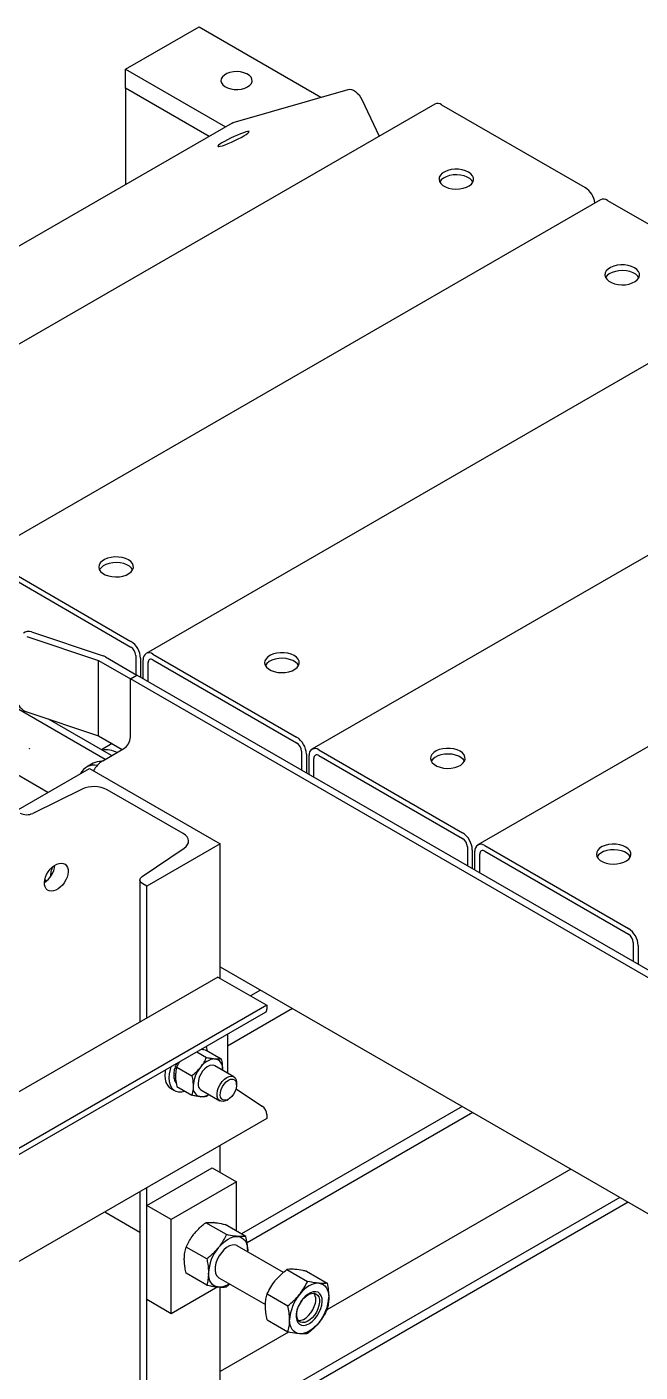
# Model space of a CAD drawing. Header units: millimetres. Extents: x 0 to 11880, y 0 to 8400.
# Drawn here: x 2743 to 3008, y 3045 to 3627 of the extents above; entities that cross this region are included whole.
import ezdxf

# ---------------------------------------------------------------- set-up
doc = ezdxf.new("R2010")
doc.units = ezdxf.units.MM
doc.header["$LTSCALE"] = 20

msp = doc.modelspace()

# ---------------------------------------------------------------- linework, layer by layer
at = {"color": 7, "linetype": 'Continuous', "lineweight": 25}
for p, q in [((2785.48, 3609), (2817.3, 3627.37)), ((2817.3, 3627.37), (2870.1, 3596.89)), ((2785.48, 3609), (2828.74, 3584.02)), ((2785.48, 3600.83), (2785.48, 3609)), ((2821.67, 3579.94), (2785.48, 3600.83)), ((2785.48, 3600.83), (2785.48, 3559.05)), ((2832.11, 3585.9), (2881.88, 3600.29)), ((2919.38, 3593.96), (2650.68, 3438.84)), ((2887.82, 3595.89), (2895.3, 3580.06)), ((2922.38, 3593.66), (2984.6, 3557.74)), ((2831.66, 3585.71), (2562.96, 3430.59)), ((2831.66, 3585.71), (2832.11, 3585.9)), ((2991.22, 3552.48), (2722.52, 3397.36)), ((2994.22, 3552.18), (3056.44, 3516.26)), ((3063.06, 3511.01), (2794.36, 3355.89)), ((3134.9, 3469.53), (2866.2, 3314.42)), ((3206.74, 3428.06), (2938.04, 3272.94)), ((2725.52, 3397.07), (2787.74, 3361.15)), ((2725.52, 3394.62), (2787.74, 3358.7)), ((2742.75, 3363.21), (2773.83, 3352.86)), ((2744.75, 3365.21), (2775.72, 3354.89)), ((2773.83, 3352.86), (2787.6, 3344.91)), ((2773.83, 3320.19), (2773.83, 3352.86)), ((2776.75, 3354.44), (2790.43, 3346.54)), ((2789.86, 3355.02), (2789.86, 3346.87)), ((2791.98, 3353.8), (2791.98, 3345.64)), ((2793.12, 3344.99), (2793.12, 3353.14)), ((2795.24, 3343.76), (2795.24, 3351.92)), ((2797.36, 3355.59), (2859.58, 3319.67)), ((2797.36, 3353.14), (2859.58, 3317.22)), ((2776.63, 3310), (2710.26, 3348.31)), ((2787.6, 3344.91), (2790.43, 3346.54)), ((6018.37, 1483.09), (2790.43, 3346.54)), ((6015.54, 1481.46), (2787.6, 3344.91)), ((2787.6, 3319.59), (2787.6, 3344.91)), ((2742.75, 3330.55), (2773.83, 3320.19)), ((2779.46, 3311.63), (2752.04, 3327.46)), ((2751.88, 3295.71), (2711.18, 3319.2)), ((2773.83, 3320.19), (2784.06, 3314.29)), ((2779.63, 3316.85), (2775.02, 3314.19)), ((2775.58, 3309.39), (2784.77, 3314.7)), ((2861.71, 3313.55), (2861.71, 3305.39)), ((2863.83, 3312.32), (2863.83, 3304.17)), ((2864.96, 3303.51), (2864.96, 3311.67)), ((2869.2, 3314.12), (2931.43, 3278.2)), ((2869.2, 3311.67), (2931.43, 3275.75)), ((2738.1, 3287.75), (2769.92, 3306.12)), ((2771.39, 3308.31), (2768.56, 3306.68)), ((2769.92, 3306.12), (2826.49, 3273.47)), ((2867.08, 3302.29), (2867.08, 3310.45)), ((2766.65, 3297.1), (2745.3, 3286.61)), ((2810.43, 3277.84), (2777.49, 3296.86)), ((2792.68, 3259.25), (2810.87, 3271.58)), ((2826.49, 3273.47), (2794.67, 3255.1)), ((2826.49, 3215.08), (2826.49, 3273.47)), ((2933.55, 3272.07), (2933.55, 3263.92)), ((2935.67, 3270.85), (2935.67, 3262.69)), ((2936.8, 3262.04), (2936.8, 3270.2)), ((2941.04, 3272.65), (3003.27, 3236.72)), ((2941.04, 3270.2), (3003.27, 3234.27)), ((2938.92, 3260.82), (2938.92, 3268.97)), ((2751.07, 3257.18), (2750.55, 3258.18)), ((2791.72, 3257.75), (2791.72, 3196.24)), ((2794.67, 3255.1), (2792.9, 3256.12)), ((2794.67, 3197.94), (2794.67, 3255.1)), ((3005.39, 3230.6), (3005.39, 3222.45)), ((3007.51, 3229.38), (3007.51, 3221.22)), ((2826.49, 3220.14), (3795.23, 2660.9)), ((2825.43, 3215.7), (2088.99, 2790.56)), ((2825.43, 3215.7), (2846.64, 3203.45)), ((2843.95, 3210.06), (2839.57, 3207.53)), ((2846.64, 3203.45), (2110.2, 2778.31)), ((2112.52, 2776.98), (2846.02, 3200.42)), ((2857.8, 3202.06), (2829.67, 3185.82)), ((2846.64, 3203.45), (2846.64, 3201.79)), ((2829.67, 3190.98), (2829.67, 3174.27)), ((2816.35, 3183.29), (2820.55, 3180.87)), ((2820.41, 3184.05), (2826.91, 3180.3)), ((2807.68, 3178.15), (2807.48, 3178.09)), ((2807.62, 3178.01), (2807.48, 3178.09)), ((2807.71, 3178.2), (2807.62, 3178.25)), ((2807.68, 3176.71), (2814.18, 3172.95)), ((2832.34, 3172.5), (2824.12, 3177.25)), ((2806.49, 3173.98), (2806.36, 3173.87)), ((2806.5, 3173.79), (2806.36, 3173.87)), ((2806.52, 3173.97), (2806.37, 3174.05)), ((2806.55, 3172.07), (2806.41, 3172.15)), ((2806.52, 3172.1), (2806.44, 3172)), ((2806.58, 3171.92), (2806.44, 3172)), ((2806.91, 3176.06), (2806.71, 3175.95)), ((2806.86, 3175.87), (2806.71, 3175.95)), ((2806.91, 3176.06), (2806.77, 3176.14)), ((2807.11, 3172.83), (2807.12, 3172.99)), ((2827.48, 3175.73), (2827.46, 3175.32)), ((2827.47, 3175.32), (2827.48, 3175.73)), ((2829.67, 3174.27), (2829.68, 3174.04)), ((2804.93, 3167.54), (2806.7, 3166.52)), ((2807.02, 3170.5), (2806.88, 3170.58)), ((2806.98, 3170.53), (2806.94, 3170.46)), ((2807.08, 3170.38), (2806.94, 3170.46)), ((2807.68, 3168.22), (2814.18, 3164.47)), ((2818.12, 3166.86), (2826.34, 3162.11)), ((2821.63, 3164.83), (2820.55, 3163.9)), ((2833.33, 3167.3), (2833.58, 3167.13)), ((2833.58, 3167.13), (2844.69, 3159.69)), ((2833.59, 3168.97), (2833.59, 3169.76)), ((2829.34, 3162.41), (2830.03, 3162.8)), ((2931.31, 3159.62), (2835.73, 3104.44)), ((2846.64, 3154.46), (2152.64, 2753.82)), ((2935.89, 3156.98), (2838.12, 3100.53)), ((2846.64, 3156.12), (2846.64, 3154.46)), ((2826.49, 3131.06), (2826.49, 3142.82)), ((2794.67, 3116.78), (2822.95, 3133.1)), ((2822.95, 3133.1), (2833.56, 3126.98)), ((2978.32, 3132.48), (2872.6, 3071.45)), ((2794.67, 2973.39), (2794.67, 3124.46)), ((2833.56, 3126.98), (2805.28, 3110.65)), ((2833.56, 3105.69), (2833.56, 3126.98)), ((2791.72, 3122.75), (2791.72, 2971.69)), ((2999.54, 3120.24), (2826.49, 3020.34)), ((3003.16, 3118.15), (2844.75, 3026.7)), ((2776.48, 3113.95), (2791.72, 3105.15)), ((2794.67, 3075.95), (2794.67, 3116.78)), ((2805.28, 3110.65), (2794.67, 3116.78)), ((2805.28, 3069.83), (2805.28, 3110.65)), ((2829.13, 3104.11), (2820.18, 3109.28)), ((2823.72, 3109.33), (2823.6, 3109.34)), ((2837.61, 3103.36), (2828.66, 3108.52)), ((2815.24, 3104.52), (2815.12, 3104.36)), ((2834.19, 3103.29), (2834.07, 3103.3)), ((2820.64, 3093.56), (2811.69, 3098.72)), ((2825.7, 3098.47), (2825.58, 3098.32)), ((2853.87, 3087.75), (2833.88, 3099.29)), ((2838.32, 3096.73), (2838.37, 3097.18)), ((2838.37, 3097.18), (2838.36, 3096.71)), ((2838.37, 3097.18), (2838.37, 3097.34)), ((2810.93, 3093.59), (2810.93, 3093.42)), ((2820.64, 3082.24), (2811.69, 3087.41)), ((2821.4, 3087.54), (2821.4, 3087.38)), ((2825.88, 3085.43), (2846.09, 3073.77)), ((2855.32, 3088.99), (2864.27, 3083.83)), ((2863.8, 3088.23), (2872.75, 3083.07)), ((2825.42, 3081.45), (2805.28, 3069.83)), ((2825.58, 3081.43), (2825.7, 3081.42)), ((2826.49, 2990.54), (2826.49, 3081.38)), ((2846.83, 3078.44), (2855.78, 3073.27)), ((2805.28, 3069.83), (2794.67, 3075.95)), ((2846.83, 3067.12), (2855.78, 3061.96)), ((2856.06, 3061.91), (2826.49, 3044.83))]:
    msp.add_line(p, q, dxfattribs=at)
at = {"color": 7, "linetype": 'Continuous', "lineweight": 25, "flags": 128}
for points in [[(2838.33, 3601.35), (2839.31, 3602.06), (2839.97, 3602.88), (2840.29, 3603.76), (2840.24, 3604.67), (2839.83, 3605.54), (2839.09, 3606.34), (2838.05, 3607.01), (2836.76, 3607.53), (2835.31, 3607.87), (2833.76, 3608), (2832.2, 3607.92), (2830.71, 3607.63), (2829.37, 3607.16), (2828.27, 3606.52), (2827.44, 3605.75), (2826.95, 3604.89), (2826.81, 3603.99), (2827.04, 3603.09), (2827.62, 3602.25), (2828.52, 3601.51), (2829.69, 3600.91), (2831.07, 3600.48), (2832.58, 3600.25), (2834.15, 3600.22), (2835.68, 3600.4), (2837.1, 3600.79), (2838.33, 3601.35)], [(2881.88, 3600.29), (2882.6, 3600.38), (2883.38, 3600.26), (2884.2, 3599.93), (2885.03, 3599.41), (2885.84, 3598.71), (2886.59, 3597.87), (2887.26, 3596.92), (2887.82, 3595.89)], [(2837.55, 3581.87), (2836.52, 3581.53), (2835.28, 3581.07), (2833.9, 3580.5), (2832.45, 3579.86), (2830.99, 3579.16), (2829.58, 3578.45), (2828.3, 3577.75), (2827.21, 3577.1), (2826.35, 3576.54), (2825.76, 3576.07), (2825.48, 3575.74), (2825.52, 3575.55), (2825.87, 3575.52), (2826.52, 3575.63), (2827.44, 3575.9), (2828.58, 3576.3), (2829.89, 3576.82), (2831.32, 3577.43), (2832.78, 3578.11), (2834.23, 3578.81), (2835.58, 3579.52), (2836.77, 3580.2), (2837.76, 3580.81), (2838.48, 3581.33), (2838.92, 3581.73), (2839.04, 3581.99), (2838.84, 3582.1), (2838.34, 3582.06), (2837.55, 3581.87)], [(2934.04, 3564.47), (2932.78, 3565.06), (2931.33, 3565.47), (2929.75, 3565.7), (2928.13, 3565.73), (2926.54, 3565.55), (2925.05, 3565.18), (2923.73, 3564.63), (2922.65, 3563.94), (2921.85, 3563.12), (2921.37, 3562.23), (2921.24, 3561.29), (2921.46, 3560.37), (2922.02, 3559.49), (2922.89, 3558.7), (2924.04, 3558.04), (2925.41, 3557.53), (2926.93, 3557.21), (2928.54, 3557.08), (2930.15, 3557.16), (2931.7, 3557.43), (2933.11, 3557.89), (2934.32, 3558.52), (2935.27, 3559.28), (2935.91, 3560.14), (2936.21, 3561.06), (2936.17, 3561.99), (2935.78, 3562.9), (2935.06, 3563.74), (2934.04, 3564.47)], [(2935.93, 3560.19), (2935.46, 3560.88), (2934.58, 3561.67), (2933.44, 3562.33), (2932.07, 3562.84), (2930.55, 3563.16), (2928.94, 3563.29), (2927.33, 3563.21), (2925.78, 3562.94), (2924.36, 3562.48), (2923.16, 3561.85), (2922.21, 3561.09), (2921.57, 3560.23), (2921.55, 3560.19)], [(3005.88, 3523), (3004.62, 3523.58), (3003.17, 3524), (3001.59, 3524.23), (2999.97, 3524.25), (2998.38, 3524.08), (2996.89, 3523.71), (2995.57, 3523.16), (2994.49, 3522.46), (2993.69, 3521.65), (2993.22, 3520.75), (2993.08, 3519.82), (2993.3, 3518.89), (2993.86, 3518.01), (2994.74, 3517.22), (2995.88, 3516.56), (2997.25, 3516.06), (2998.77, 3515.73), (3000.38, 3515.61), (3001.99, 3515.68), (3003.55, 3515.96), (3004.96, 3516.42), (3006.16, 3517.05), (3007.11, 3517.81), (3007.75, 3518.67), (3008.06, 3519.59), (3008.01, 3520.52), (3007.62, 3521.43), (3006.9, 3522.27), (3005.88, 3523)], [(3007.78, 3518.71), (3007.3, 3519.41), (3006.43, 3520.2), (3005.28, 3520.86), (3003.91, 3521.37), (3002.39, 3521.69), (3000.78, 3521.81), (2999.17, 3521.74), (2997.62, 3521.46), (2996.21, 3521), (2995, 3520.38), (2994.05, 3519.62), (2993.41, 3518.76), (2993.39, 3518.71)], [(2786.68, 3396.45), (2785.42, 3397.04), (2783.96, 3397.46), (2782.39, 3397.68), (2780.77, 3397.71), (2779.18, 3397.53), (2777.69, 3397.16), (2776.37, 3396.62), (2775.29, 3395.92), (2774.49, 3395.1), (2774.01, 3394.21), (2773.88, 3393.28), (2774.1, 3392.35), (2774.66, 3391.47), (2775.53, 3390.68), (2776.68, 3390.02), (2778.05, 3389.51), (2779.57, 3389.19), (2781.18, 3389.07), (2782.79, 3389.14), (2784.34, 3389.42), (2785.75, 3389.88), (2786.96, 3390.5), (2787.91, 3391.26), (2788.55, 3392.12), (2788.85, 3393.04), (2788.81, 3393.98), (2788.42, 3394.89), (2787.7, 3395.73), (2786.68, 3396.45)], [(2788.57, 3392.17), (2788.1, 3392.87), (2787.22, 3393.66), (2786.08, 3394.32), (2784.71, 3394.82), (2783.19, 3395.15), (2781.58, 3395.27), (2779.96, 3395.2), (2778.41, 3394.92), (2777, 3394.46), (2775.8, 3393.83), (2774.85, 3393.07), (2774.21, 3392.21), (2774.18, 3392.17)], [(2858.52, 3354.98), (2857.26, 3355.57), (2855.81, 3355.98), (2854.23, 3356.21), (2852.61, 3356.24), (2851.02, 3356.06), (2849.53, 3355.69), (2848.21, 3355.14), (2847.13, 3354.45), (2846.33, 3353.63), (2845.85, 3352.74), (2845.72, 3351.8), (2845.94, 3350.87), (2846.5, 3350), (2847.37, 3349.21), (2848.52, 3348.55), (2849.89, 3348.04), (2851.41, 3347.72), (2853.02, 3347.59), (2854.63, 3347.67), (2856.18, 3347.94), (2857.6, 3348.4), (2858.8, 3349.03), (2859.75, 3349.79), (2860.39, 3350.65), (2860.7, 3351.57), (2860.65, 3352.5), (2860.26, 3353.41), (2859.54, 3354.25), (2858.52, 3354.98)], [(2860.41, 3350.69), (2859.94, 3351.39), (2859.07, 3352.18), (2857.92, 3352.84), (2856.55, 3353.35), (2855.03, 3353.67), (2853.42, 3353.8), (2851.81, 3353.72), (2850.26, 3353.45), (2848.84, 3352.99), (2847.64, 3352.36), (2846.69, 3351.6), (2846.05, 3350.74), (2846.03, 3350.69)], [(2743.9, 3314.52), (2743.87, 3314.54), (2743.85, 3314.57), (2743.83, 3314.61), (2743.83, 3314.64), (2743.83, 3314.67), (2743.85, 3314.69), (2743.87, 3314.69), (2743.9, 3314.68), (2743.92, 3314.66), (2743.95, 3314.63), (2743.96, 3314.6), (2743.97, 3314.56), (2743.96, 3314.53), (2743.95, 3314.52), (2743.92, 3314.51), (2743.9, 3314.52)], [(2930.37, 3313.51), (2929.1, 3314.09), (2927.65, 3314.51), (2926.07, 3314.74), (2924.45, 3314.76), (2922.86, 3314.59), (2921.37, 3314.22), (2920.05, 3313.67), (2918.97, 3312.97), (2918.17, 3312.16), (2917.7, 3311.26), (2917.57, 3310.33), (2917.78, 3309.4), (2918.34, 3308.52), (2919.22, 3307.73), (2920.36, 3307.07), (2921.73, 3306.57), (2923.25, 3306.24), (2924.86, 3306.12), (2926.48, 3306.19), (2928.03, 3306.47), (2929.44, 3306.93), (2930.65, 3307.55), (2931.59, 3308.32), (2932.23, 3309.18), (2932.54, 3310.09), (2932.49, 3311.03), (2932.1, 3311.94), (2931.38, 3312.78), (2930.37, 3313.51)], [(2932.26, 3309.22), (2931.78, 3309.92), (2930.91, 3310.71), (2929.76, 3311.37), (2928.39, 3311.88), (2926.87, 3312.2), (2925.27, 3312.32), (2923.65, 3312.25), (2922.1, 3311.97), (2920.69, 3311.51), (2919.48, 3310.89), (2918.53, 3310.13), (2917.89, 3309.27), (2917.87, 3309.22)], [(2810.87, 3271.58), (2811.72, 3272.28), (2812.34, 3273.06), (2812.69, 3273.9), (2812.77, 3274.76), (2812.57, 3275.61), (2812.11, 3276.42), (2811.39, 3277.18), (2810.43, 3277.84)], [(3002.21, 3272.03), (3000.94, 3272.62), (2999.49, 3273.04), (2997.92, 3273.26), (2996.3, 3273.29), (2994.7, 3273.11), (2993.21, 3272.74), (2991.9, 3272.2), (2990.81, 3271.5), (2990.01, 3270.68), (2989.54, 3269.79), (2989.41, 3268.86), (2989.63, 3267.93), (2990.19, 3267.05), (2991.06, 3266.26), (2992.21, 3265.6), (2993.57, 3265.09), (2995.09, 3264.77), (2996.7, 3264.64), (2998.32, 3264.72), (2999.87, 3265), (3001.28, 3265.46), (3002.49, 3266.08), (3003.43, 3266.84), (3004.07, 3267.7), (3004.38, 3268.62), (3004.34, 3269.56), (3003.94, 3270.47), (3003.22, 3271.3), (3002.21, 3272.03)], [(3004.1, 3267.75), (3003.62, 3268.45), (3002.75, 3269.24), (3001.6, 3269.9), (3000.24, 3270.4), (2998.71, 3270.72), (2997.11, 3270.85), (2995.49, 3270.78), (2993.94, 3270.5), (2992.53, 3270.04), (2991.32, 3269.41), (2990.38, 3268.65), (2989.73, 3267.79), (2989.71, 3267.75)], [(2792.9, 3256.12), (2792.42, 3256.45), (2792.06, 3256.83), (2791.83, 3257.24), (2791.73, 3257.66), (2791.77, 3258.09), (2791.94, 3258.51), (2792.25, 3258.9), (2792.68, 3259.25)], [(2821.01, 3183.71), (2820.67, 3184.87), (2820.34, 3185.59)], [(2805.06, 3176.77), (2804.73, 3175.66), (2804.34, 3173.79), (2804.22, 3172.02), (2804.34, 3170.39), (2804.73, 3168.96), (2805.35, 3167.77), (2806.2, 3166.86), (2807.25, 3166.26), (2808.46, 3165.98), (2809.8, 3166.03), (2810.97, 3166.32)], [(2824.12, 3177.25), (2823.82, 3177.39), (2822.92, 3177.53), (2821.91, 3177.33), (2820.85, 3176.79), (2819.8, 3175.96), (2818.84, 3174.88), (2818.02, 3173.62), (2817.4, 3172.27), (2817.01, 3170.9), (2816.87, 3169.61)], [(2802.67, 3175.39), (2802.58, 3174.81), (2802.45, 3173.04), (2802.58, 3171.41), (2802.96, 3169.98), (2803.58, 3168.79), (2804.43, 3167.88), (2804.93, 3167.54)], [(2829.34, 3162.41), (2828.81, 3162.14), (2827.78, 3161.85), (2826.85, 3161.9), (2826.07, 3162.3), (2825.5, 3163), (2825.18, 3163.98), (2825.11, 3165.17), (2825.31, 3166.49), (2825.76, 3167.86), (2826.44, 3169.2), (2827.3, 3170.42), (2828.29, 3171.44), (2829.34, 3172.21), (2829.34, 3172.21)], [(2830.03, 3171.02), (2830.99, 3171.43), (2831.88, 3171.49), (2832.63, 3171.22), (2833.19, 3170.63), (2833.51, 3169.76), (2833.58, 3168.68), (2833.38, 3167.47), (2832.93, 3166.22), (2832.27, 3165.02), (2831.44, 3163.96), (2830.51, 3163.12), (2829.54, 3162.56), (2828.61, 3162.32), (2827.78, 3162.43), (2827.12, 3162.86), (2826.67, 3163.6), (2826.47, 3164.58), (2826.54, 3165.74), (2826.86, 3166.98), (2827.42, 3168.22), (2828.18, 3169.36), (2829.06, 3170.32), (2830.03, 3171.02)], [(2829.34, 3172.21), (2830.4, 3172.66), (2831.39, 3172.78), (2832.25, 3172.55), (2832.93, 3172), (2833.38, 3171.15), (2833.58, 3170.06), (2833.59, 3169.76)], [(2825.7, 3098.47), (2826.68, 3099.59), (2827.72, 3100.59), (2828.79, 3101.45), (2829.88, 3102.16), (2830.97, 3102.71), (2832.05, 3103.09), (2833.08, 3103.28), (2834.07, 3103.3)], [(2834.19, 3103.29), (2835.09, 3103.1), (2835.91, 3102.74), (2836.63, 3102.2), (2837.23, 3101.5), (2837.72, 3100.65), (2838.07, 3099.66), (2838.29, 3098.55), (2838.37, 3097.34)], [(2833.88, 3099.29), (2833.77, 3099.35), (2832.8, 3099.64), (2831.69, 3099.6), (2830.5, 3099.21), (2829.27, 3098.5), (2828.08, 3097.51), (2826.97, 3096.28), (2825.99, 3094.86), (2825.2, 3093.32), (2824.63, 3091.75), (2824.3, 3090.2), (2824.24, 3088.75), (2824.43, 3087.47), (2824.89, 3086.42), (2825.57, 3085.64), (2825.88, 3085.43)], [(2825.58, 3081.43), (2824.68, 3081.62), (2823.86, 3081.98), (2823.14, 3082.52), (2822.54, 3083.22), (2822.05, 3084.07), (2821.7, 3085.06), (2821.48, 3086.17), (2821.4, 3087.38)], [(2867.86, 3079.36), (2866.74, 3079.29), (2865.54, 3078.87), (2864.31, 3078.14), (2863.12, 3077.13), (2862.02, 3075.88), (2861.06, 3074.45), (2860.29, 3072.91), (2859.73, 3071.33), (2859.43, 3069.78), (2859.38, 3068.35), (2859.6, 3067.08), (2860.08, 3066.05), (2860.78, 3065.31), (2861.69, 3064.87), (2862.74, 3064.78), (2863.91, 3065.03), (2865.13, 3065.6), (2866.34, 3066.48), (2867.49, 3067.62), (2868.53, 3068.97), (2869.4, 3070.46), (2870.07, 3072.03), (2870.5, 3073.6), (2870.68, 3075.1), (2870.59, 3076.46), (2870.24, 3077.61), (2869.65, 3078.51), (2868.84, 3079.1), (2867.86, 3079.36)], [(2867.01, 3078.74), (2867.9, 3078.49), (2868.62, 3077.94), (2869.14, 3077.11), (2869.43, 3076.04), (2869.47, 3074.78), (2869.26, 3073.41), (2868.82, 3071.98), (2868.16, 3070.57), (2867.32, 3069.25), (2866.34, 3068.08), (2865.27, 3067.13), (2864.16, 3066.45), (2863.07, 3066.06), (2862.06, 3065.98), (2861.17, 3066.23), (2860.44, 3066.78), (2859.92, 3067.61), (2859.64, 3068.68), (2859.6, 3069.94), (2859.8, 3071.31), (2860.25, 3072.74), (2860.9, 3074.15), (2861.74, 3075.47), (2862.72, 3076.64), (2863.79, 3077.59), (2864.9, 3078.27), (2865.99, 3078.66), (2867.01, 3078.74)], [(2869.27, 3083.01), (2868.27, 3083), (2867.22, 3082.81), (2866.13, 3082.43), (2865.03, 3081.87), (2863.92, 3081.15), (2862.83, 3080.27), (2861.78, 3079.25), (2860.78, 3078.11)], [(2869.27, 3083.01), (2870.19, 3082.83), (2871.03, 3082.47), (2871.76, 3081.93), (2872.38, 3081.22), (2872.87, 3080.35), (2873.22, 3079.34), (2873.44, 3078.21), (2873.51, 3076.97)], [(2860.25, 3066.94), (2860.43, 3066.92), (2861.45, 3066.99), (2862.54, 3067.39), (2863.64, 3068.07), (2864.71, 3069.02), (2865.69, 3070.19), (2866.53, 3071.51), (2867.19, 3072.92)], [(2860.78, 3061.14), (2859.86, 3061.32), (2859.03, 3061.68), (2858.3, 3062.22), (2857.68, 3062.93), (2857.19, 3063.8), (2856.83, 3064.81), (2856.61, 3065.94), (2856.54, 3067.18)], [(2869.27, 3066.04), (2868.27, 3064.9), (2867.22, 3063.88), (2866.13, 3063), (2865.03, 3062.28), (2863.92, 3061.72), (2862.83, 3061.34), (2861.78, 3061.15), (2860.78, 3061.14)]]:
    msp.add_lwpolyline(points, dxfattribs=at)
at = {"color": 7, "linetype": 'Continuous', "lineweight": 25}
for centre, radius, start, end in [((2920.62, 3591.2), 3.02, 54.38242, 114.30712), ((2979.52, 3549.87), 9.36, 7.44622, 57.14065), ((2992.46, 3549.73), 3.02, 54.38242, 114.30712), ((2743.43, 3362.06), 3.42, 67.27996, 130.30987), ((2782.77, 3353.38), 9.22, 2.60548, 57.39452), ((2785.26, 3354.81), 4.61, 2.60548, 57.39452), ((2773.96, 3349.53), 5.64, 60.34879, 71.86755), ((2795.7, 3353.56), 2.62, 50.79671, 189.21404), ((2796.53, 3352.13), 1.31, 50.79671, 189.21404), ((2744.75, 3336.58), 6.35, 184.53409, 251.63058), ((2781.46, 3319.87), 6.15, 302.60548, 357.39452), ((2854.62, 3311.9), 9.22, 2.60548, 57.39452), ((2857.1, 3313.34), 4.61, 2.60548, 57.39452), ((2777.11, 3303.57), 10.56, 63.2955, 99.50135), ((2867.54, 3312.09), 2.62, 50.79671, 189.21404), ((2868.37, 3310.66), 1.31, 50.79671, 189.21404), ((2771.9, 3300.94), 6.6, 78.60178, 153.95744), ((2774.64, 3302.52), 6.64, 85.40364, 119.32247), ((2781.69, 3299.6), 11.54, 121.95463, 151.1432), ((2771.81, 3285.81), 12.42, 62.79205, 114.56881), ((2742.72, 3292.25), 6.21, 242.79205, 294.56881), ((2926.46, 3270.43), 9.22, 2.60548, 57.39452), ((2928.94, 3271.86), 4.61, 2.60548, 57.39452), ((2939.39, 3270.62), 2.62, 50.79671, 189.21404), ((2940.21, 3269.18), 1.31, 50.79671, 189.21404), ((2744.57, 3265.25), 10.36, 303.72516, 353.73842), ((2998.3, 3228.96), 9.22, 2.60548, 57.39452), ((3000.78, 3230.39), 4.61, 2.60548, 57.39452), ((2845.2, 3201.62), 1.45, 304.38004, 6.93214), ((2820.46, 3172.27), 14.23, 155.83637, 164.19881), ((2821.46, 3171.82), 15.16, 155.12566, 155.92502), ((2828.55, 3167.75), 13.81, 140.22793, 177.36071), ((2824.79, 3172.06), 8.21, 93.42954, 146.56509), ((2823.57, 3176.37), 3.96, 350.74812, 79.45322), ((2814.37, 3173.26), 8.03, 175.64505, 187.90079), ((2817.72, 3173), 11.39, 164.99463, 174.69769), ((2811.56, 3172.82), 5.19, 189.16704, 205.57021), ((2816.2, 3173.11), 9.73, 174.92287, 175.99766), ((2812.98, 3173.01), 6.5, 188.29507, 189.70131), ((2819.41, 3172.55), 12.98, 164.30565, 165.19215), ((2810.21, 3172.18), 3.69, 207.83795, 220.45689), ((2810.76, 3172.34), 4.17, 206.14123, 208.03196), ((2818.66, 3167.75), 3.96, 170.74812, 259.45322), ((2819.74, 3169.25), 2.89, 172.89125, 235.79657), ((2818.06, 3169.84), 5.99, 268.83496, 304.7867), ((2841.99, 3155.89), 4.66, 2.78797, 54.57247), ((2839.82, 3086.6), 18.45, 140.53345, 177.05519), ((2825.84, 3089.26), 7.84, 268.98926, 305.16042), ((2874.94, 3066.33), 18.42, 140.22793, 177.36071), ((2861.9, 3075.74), 6, 331.90906, 30.84238), ((2855.11, 3077.82), 18.42, 320.22793, 357.36071)]:
    msp.add_arc(centre, radius, start, end, dxfattribs=at)
msp.add_ellipse((2755.47, 3258.95), major_axis=(3.81, 5.59), ratio=0.621372, dxfattribs=at)
for points, knots in [([(2753.11, 3259.49), (2753.18, 3260.36), (2753.28, 3261.72), (2753.73, 3262.88), (2753.89, 3263.3)], [0, 0, 0, 0, 0.640138, 1, 1, 1, 1]), ([(2818.34, 3184.44), (2818.41, 3184.43), (2819.03, 3184.35), (2819.76, 3184.19), (2820.41, 3184.05)], [0, 0, 0, 0, 0.104313, 1, 1, 1, 1]), ([(2807.68, 3176.71), (2807.6, 3176.4), (2807.26, 3175.21), (2807.18, 3173.82), (2807.11, 3172.79)], [0, 0, 0, 0, 0.257551, 1, 1, 1, 1]), ([(2807.68, 3176.71), (2808.02, 3177.45), (2808.37, 3178.23), (2808.88, 3178.96), (2808.91, 3178.99)], [0, 0, 0, 0, 0.949433, 1, 1, 1, 1]), ([(2814.18, 3172.95), (2814.86, 3173.5), (2816.22, 3174.62), (2817.36, 3175.92), (2817.93, 3176.58)], [0, 0, 0, 0, 0.495458, 1, 1, 1, 1]), ([(2817.93, 3176.58), (2818.01, 3176.68), (2818.57, 3177.39), (2819.53, 3178.8), (2820.21, 3180.18), (2820.55, 3180.87)], [0, 0, 0, 0, 0.07009, 0.530784, 1, 1, 1, 1]), ([(2820.55, 3180.87), (2821.22, 3180.73), (2822.59, 3180.45), (2823.72, 3180.32), (2824.3, 3180.26)], [0, 0, 0, 0, 0.495458, 1, 1, 1, 1]), ([(2824.3, 3180.26), (2824.37, 3180.25), (2824.94, 3180.2), (2825.89, 3180.18), (2826.57, 3180.26), (2826.91, 3180.3)], [0, 0, 0, 0, 0.07009, 0.530784, 1, 1, 1, 1]), ([(2826.91, 3180.3), (2827, 3179.89), (2827.33, 3178.32), (2827.42, 3176.83), (2827.48, 3175.73)], [0, 0, 0, 0, 0.257551, 1, 1, 1, 1]), ([(2807.11, 3172.79), (2807.12, 3172.4), (2807.15, 3170.95), (2807.46, 3169.37), (2807.68, 3168.22)], [0, 0, 0, 0, 0.268634, 1, 1, 1, 1]), ([(2814.18, 3172.95), (2814.27, 3172.55), (2814.6, 3170.97), (2814.69, 3169.49), (2814.75, 3168.38)], [0, 0, 0, 0, 0.257551, 1, 1, 1, 1]), ([(2814.75, 3168.38), (2814.74, 3168), (2814.71, 3166.58), (2814.41, 3165.36), (2814.18, 3164.47)], [0, 0, 0, 0, 0.268634, 1, 1, 1, 1]), ([(2817.93, 3163.85), (2817.86, 3163.86), (2817.28, 3163.92), (2816.08, 3164.08), (2814.82, 3164.34), (2814.18, 3164.47)], [0, 0, 0, 0, 0.07009, 0.5307844, 1, 1, 1, 1]), ([(2820.55, 3163.9), (2820.19, 3163.85), (2819.47, 3163.76), (2818.45, 3163.82), (2817.93, 3163.85)], [0, 0, 0, 0, 0.495458, 1, 1, 1, 1]), ([(2815.24, 3104.52), (2815.73, 3105.09), (2817.2, 3106.82), (2818.99, 3108.3), (2820.18, 3109.28)], [0, 0, 0, 0, 0.334138, 1, 1, 1, 1]), ([(2820.18, 3109.28), (2820.36, 3109.3), (2820.91, 3109.38), (2821.97, 3109.45), (2823.06, 3109.38), (2823.6, 3109.34)], [0, 0, 0, 0, 0.1934458, 0.5940679, 1, 1, 1, 1]), ([(2823.72, 3109.33), (2824.21, 3109.28), (2825.69, 3109.12), (2827.47, 3108.76), (2828.66, 3108.52)], [0, 0, 0, 0, 0.334138, 1, 1, 1, 1]), ([(2811.69, 3098.72), (2811.87, 3099.1), (2812.42, 3100.26), (2813.49, 3102.18), (2814.57, 3103.63), (2815.12, 3104.36)], [0, 0, 0, 0, 0.193446, 0.594068, 1, 1, 1, 1]), ([(2829.13, 3104.11), (2828.95, 3103.74), (2828.39, 3102.58), (2827.33, 3100.66), (2826.25, 3099.21), (2825.7, 3098.47)], [0, 0, 0, 0, 0.193446, 0.594068, 1, 1, 1, 1]), ([(2834.07, 3103.3), (2833.57, 3103.36), (2832.1, 3103.52), (2830.31, 3103.87), (2829.13, 3104.11)], [0, 0, 0, 0, 0.334138, 1, 1, 1, 1]), ([(2837.61, 3103.36), (2837.43, 3103.33), (2836.88, 3103.25), (2835.81, 3103.19), (2834.73, 3103.26), (2834.19, 3103.29)], [0, 0, 0, 0, 0.193446, 0.594068, 1, 1, 1, 1]), ([(2838.37, 3097.34), (2838.33, 3098.33), (2838.24, 3100.27), (2837.82, 3102.34), (2837.61, 3103.36)], [0, 0, 0, 0, 0.508526, 1, 1, 1, 1]), ([(2810.93, 3093.59), (2810.98, 3094.52), (2811.06, 3096.36), (2811.48, 3097.95), (2811.69, 3098.72)], [0, 0, 0, 0, 0.508526, 1, 1, 1, 1]), ([(2825.58, 3098.32), (2825.09, 3097.75), (2823.61, 3096.02), (2821.83, 3094.54), (2820.64, 3093.56)], [0, 0, 0, 0, 0.334138, 1, 1, 1, 1]), ([(2811.69, 3087.41), (2811.54, 3088.15), (2811.1, 3090.23), (2811, 3092.18), (2810.93, 3093.42)], [0, 0, 0, 0, 0.3592108, 1, 1, 1, 1]), ([(2820.64, 3093.56), (2820.8, 3092.81), (2821.23, 3090.74), (2821.33, 3088.79), (2821.4, 3087.54)], [0, 0, 0, 0, 0.3592108, 1, 1, 1, 1]), ([(2858.8, 3089.05), (2858.43, 3089.08), (2857.04, 3089.18), (2856.04, 3089.07), (2855.32, 3088.99)], [0, 0, 0, 0, 0.268634, 1, 1, 1, 1]), ([(2863.8, 3088.23), (2863.33, 3088.33), (2861.51, 3088.71), (2859.96, 3088.91), (2858.8, 3089.05)], [0, 0, 0, 0, 0.257551, 1, 1, 1, 1]), ([(2821.4, 3087.38), (2821.36, 3086.45), (2821.27, 3084.61), (2820.85, 3083.02), (2820.64, 3082.24)], [0, 0, 0, 0, 0.508526, 1, 1, 1, 1]), ([(2846.83, 3078.44), (2847.31, 3079.42), (2848.27, 3081.39), (2849.63, 3083.23), (2850.32, 3084.15)], [0, 0, 0, 0, 0.495458, 1, 1, 1, 1]), ([(2850.32, 3084.15), (2850.42, 3084.28), (2851.19, 3085.22), (2852.79, 3086.91), (2854.47, 3088.29), (2855.32, 3088.99)], [0, 0, 0, 0, 0.070099, 0.530789, 1, 1, 1, 1]), ([(2860.78, 3078.11), (2860.88, 3078.24), (2861.64, 3079.19), (2862.91, 3081.07), (2863.81, 3082.9), (2864.27, 3083.83)], [0, 0, 0, 0, 0.070099, 0.530789, 1, 1, 1, 1]), ([(2869.27, 3083.01), (2868.87, 3083.05), (2867.39, 3083.2), (2865.59, 3083.56), (2864.27, 3083.83)], [0, 0, 0, 0, 0.268634, 1, 1, 1, 1]), ([(2820.64, 3082.24), (2820.99, 3082.17), (2822.06, 3081.95), (2823.78, 3081.64), (2824.98, 3081.5), (2825.58, 3081.43)], [0, 0, 0, 0, 0.193446, 0.594068, 1, 1, 1, 1]), ([(2825.7, 3081.42), (2826.16, 3081.39), (2827.51, 3081.3), (2828.48, 3081.41), (2829.13, 3081.49)], [0, 0, 0, 0, 0.3341385, 1, 1, 1, 1]), ([(2829.13, 3081.49), (2829.48, 3081.76), (2829.98, 3082.15), (2830.45, 3082.59), (2830.59, 3082.72)], [0, 0, 0, 0, 0.699085, 1, 1, 1, 1]), ([(2846.08, 3073.22), (2846.08, 3073.35), (2846.08, 3074.36), (2846.25, 3076.18), (2846.64, 3077.68), (2846.83, 3078.44)], [0, 0, 0, 0, 0.070099, 0.530789, 1, 1, 1, 1]), ([(2855.78, 3073.27), (2856.68, 3074.01), (2858.5, 3075.49), (2860.02, 3077.23), (2860.78, 3078.11)], [0, 0, 0, 0, 0.495458, 1, 1, 1, 1]), ([(2872.75, 3083.07), (2872.51, 3083.03), (2871.57, 3082.9), (2870.25, 3082.96), (2869.27, 3083.01)], [0, 0, 0, 0, 0.257551, 1, 1, 1, 1]), ([(2872.75, 3083.07), (2872.97, 3082.03), (2873.39, 3079.93), (2873.47, 3077.96), (2873.51, 3076.97)], [0, 0, 0, 0, 0.495458, 1, 1, 1, 1]), ([(2846.83, 3067.12), (2846.62, 3068.16), (2846.2, 3070.26), (2846.12, 3072.23), (2846.08, 3073.22)], [0, 0, 0, 0, 0.495458, 1, 1, 1, 1]), ([(2856.54, 3067.18), (2856.54, 3067.31), (2856.53, 3068.33), (2856.37, 3070.34), (2855.98, 3072.29), (2855.78, 3073.27)], [0, 0, 0, 0, 0.070099, 0.530789, 1, 1, 1, 1]), ([(2872.75, 3071.75), (2872.28, 3070.77), (2871.31, 3068.8), (2869.96, 3066.96), (2869.27, 3066.04)], [0, 0, 0, 0, 0.495458, 1, 1, 1, 1]), ([(2873.51, 3076.97), (2873.51, 3076.84), (2873.5, 3075.83), (2873.34, 3074.01), (2872.95, 3072.51), (2872.75, 3071.75)], [0, 0, 0, 0, 0.070099, 0.530789, 1, 1, 1, 1]), ([(2855.78, 3061.96), (2856, 3062.75), (2856.42, 3064.36), (2856.5, 3066.23), (2856.54, 3067.18)], [0, 0, 0, 0, 0.495458, 1, 1, 1, 1]), ([(2869.27, 3066.04), (2869.17, 3065.91), (2868.4, 3064.97), (2866.8, 3063.28), (2865.12, 3061.9), (2864.27, 3061.2)], [0, 0, 0, 0, 0.070099, 0.530789, 1, 1, 1, 1]), ([(2860.78, 3061.14), (2860.39, 3061.18), (2858.91, 3061.33), (2857.1, 3061.69), (2855.78, 3061.96)], [0, 0, 0, 0, 0.268634, 1, 1, 1, 1]), ([(2864.27, 3061.2), (2864.03, 3061.16), (2863.09, 3061.03), (2861.77, 3061.09), (2860.78, 3061.14)], [0, 0, 0, 0, 0.257551, 1, 1, 1, 1])]:
    msp.add_open_spline(points, degree=3, knots=knots, dxfattribs=at)

doc.saveas('drawing.dxf')
